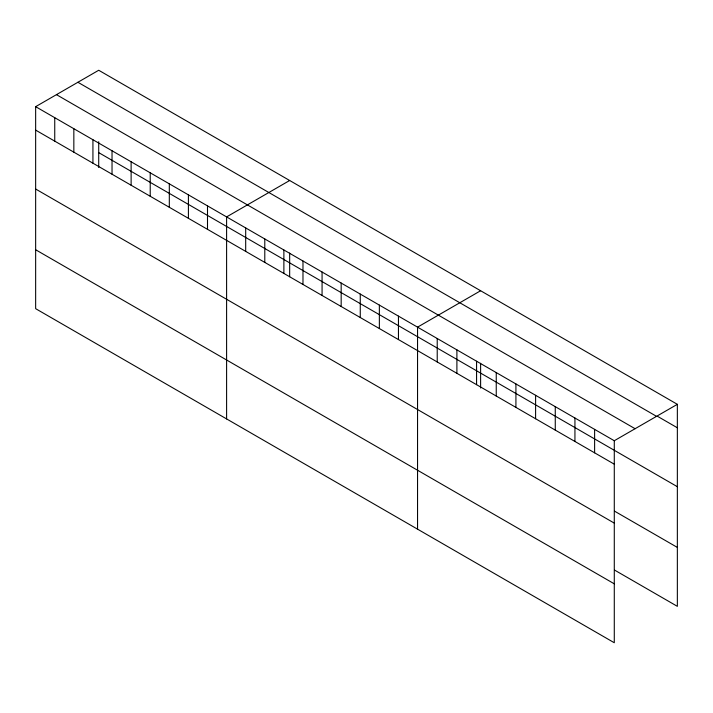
<?xml version="1.0" encoding="UTF-8"?>
<svg xmlns="http://www.w3.org/2000/svg" width="713" height="713" viewBox="0 0 713 713"><rect width="100%" height="100%" fill="white"/><g stroke="black" fill="none" stroke-linecap="round" stroke-linejoin="round"><path stroke-width="1.07" d="M35.65 106.665L614.285 440.732L614.285 642.743L35.65 308.676L35.65 106.665L98.715 70.257L677.35 404.324L677.35 606.335L614.579 570.097M289.665 180.496L226.6 216.904L226.6 418.914M480.615 290.744L417.551 327.151L417.551 529.162M614.285 440.732L677.35 404.324M657.68 416.419L677.35 427.773M77.904 82.271L656.539 416.339M56.461 94.651L635.096 428.718M98.715 152.627L677.35 486.703M35.65 130.114L614.285 464.181M614.579 511.176L677.35 547.415M35.65 189.034L614.285 523.11M35.65 249.746L614.285 583.822M594.615 429.378L594.615 452.826M574.936 418.023L574.936 441.463M555.267 406.66L555.267 430.108M535.597 395.305L535.597 418.754M515.918 383.942L515.918 407.39M496.248 372.587L496.248 396.036M480.615 363.291L480.615 388.024M476.569 361.224L476.569 384.672M456.899 349.869L456.899 373.318M437.221 338.506L437.221 361.954M398.451 316.126L398.451 339.575M379.361 305.102L379.361 328.55M360.261 294.077L360.261 317.526M341.171 283.052L341.171 306.501M322.071 272.027L322.071 295.476M302.98 261.003L302.98 284.451M289.665 253.053L289.665 276.715M283.881 249.978L283.881 273.427M264.79 238.953L264.79 262.402M245.691 227.928L245.691 251.377M207.501 205.879L207.501 229.328M188.41 194.863L188.41 218.303M169.311 183.838L169.311 207.278M150.22 172.813L150.22 196.253M131.121 161.789L131.121 185.228M112.03 150.764L112.03 174.204M98.715 141.718L98.715 167.537M92.931 139.739L92.931 163.188M73.84 128.714L73.84 152.163M54.741 117.69L54.741 141.138"/></g></svg>
